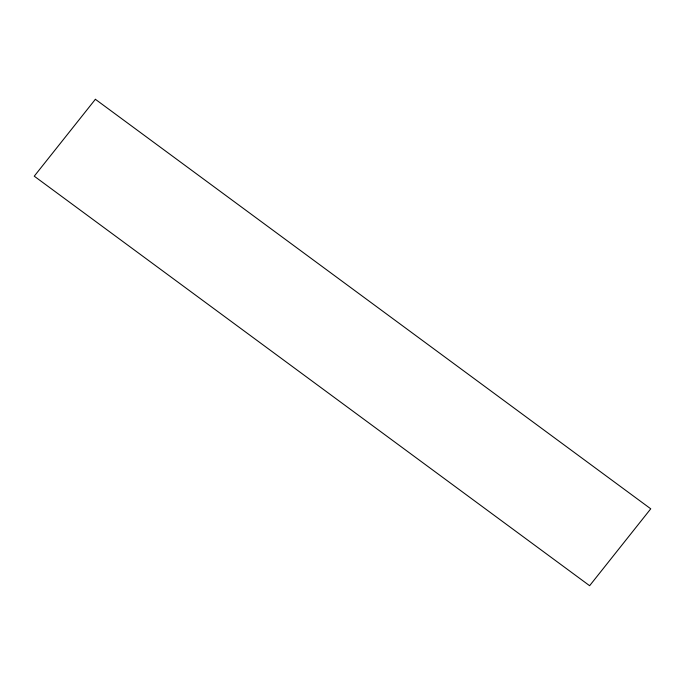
<?xml version="1.0" encoding="UTF-8"?>
<svg xmlns="http://www.w3.org/2000/svg" width="685" height="685" viewBox="0 0 685 685"><rect width="100%" height="100%" fill="white"/><g stroke="black" fill="none" stroke-linecap="round" stroke-linejoin="round"><path stroke-width="1.03" d="M95.378 99.291L34.25 176.182L589.622 585.709L650.75 508.818L95.378 99.291"/></g></svg>
